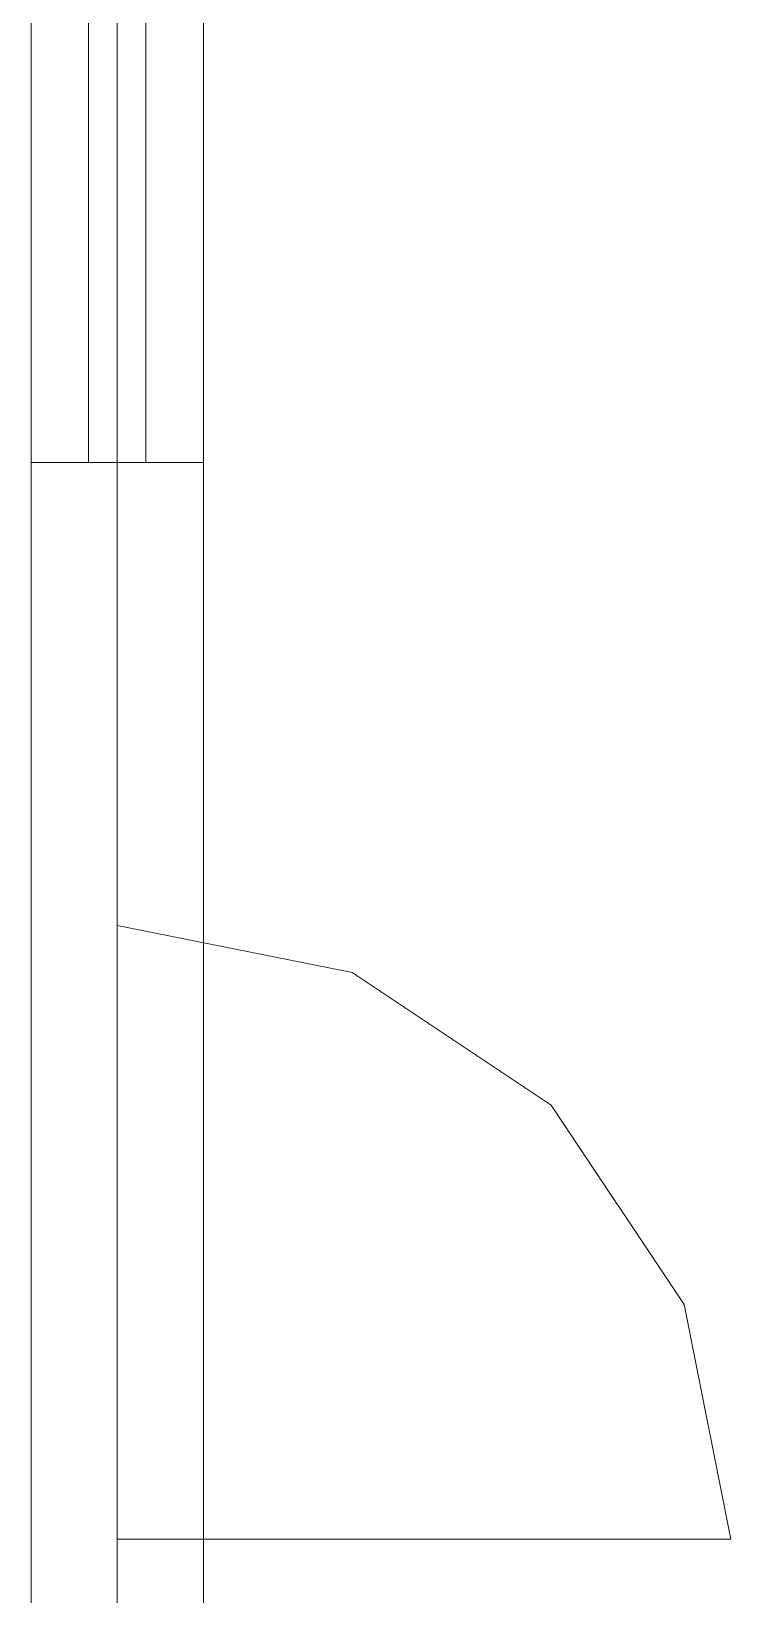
# Model space of a CAD drawing. Header units: millimetres. Extents: x 803 to 707111, y 130 to 2706464.
# Drawn here: x 667784 to 668759, y 2695783 to 2697961 of the extents above; entities that cross this region are included whole.
import ezdxf

# ---------------------------------------------------------------- set-up
doc = ezdxf.new("R2010")
doc.units = ezdxf.units.MM

msp = doc.modelspace()

# ---------------------------------------------------------------- linework, layer by layer
at = {"color": 0, "lineweight": 0}
for points in [[(667904.3, 2685610.8), (667904.3, 2700609.6)], [(667784.5, 2697359.9), (667784.5, 2698859.6)], [(667864.4, 2698859.6), (667864.4, 2697359.9)], [(667944.2, 2698859.6), (667944.2, 2697359.9)], [(668024.5, 2697359.9), (668024.5, 2698859.6)], [(667904.3, 2697948.9), (667904.3, 2697950.6)], [(667904.3, 2697728.7), (667904.3, 2697928.7)], [(667904.3, 2697706.8), (667904.3, 2697708.9)], [(667904.3, 2697486.9), (667904.3, 2697686.6)], [(667904.3, 2697464.6), (667904.3, 2697466.8)], [(667904.3, 2697244.8), (667904.3, 2697444.9)], [(667784.5, 2697359.9), (667784.5, 2693760.2)], [(667784.5, 2697359.9), (668024.5, 2697359.9)], [(668024.5, 2697359.9), (668024.5, 2693760.2)], [(667904.3, 2697222.9), (667904.3, 2697225)], [(667904.3, 2697003.1), (667904.3, 2697202.7)], [(667904.3, 2696980.7), (667904.3, 2696982.9)], [(667904.3, 2696760.9), (667904.3, 2696961)], [(667904.3, 2696739), (667904.3, 2696740.7)], [(667904.3, 2696518.8), (667904.3, 2696718.8)], [(668759.1, 2695860.2), (668694.3, 2696187.3), (668508.8, 2696464.7), (668231.4, 2696649.7), (667904.3, 2696715)], [(667904.3, 2696496.9), (667904.3, 2696499)], [(667904.3, 2696277), (667904.3, 2696476.7)], [(667904.3, 2696254.7), (667904.3, 2696256.9)], [(667904.3, 2696034.9), (667904.3, 2696235)], [(667904.3, 2696013), (667904.3, 2696015.1)], [(667904.3, 2695792.7), (667904.3, 2695992.8)], [(667904.3, 2695860.2), (668759.1, 2695860.2)]]:
    msp.add_lwpolyline(points, dxfattribs=at)

doc.saveas('drawing.dxf')
